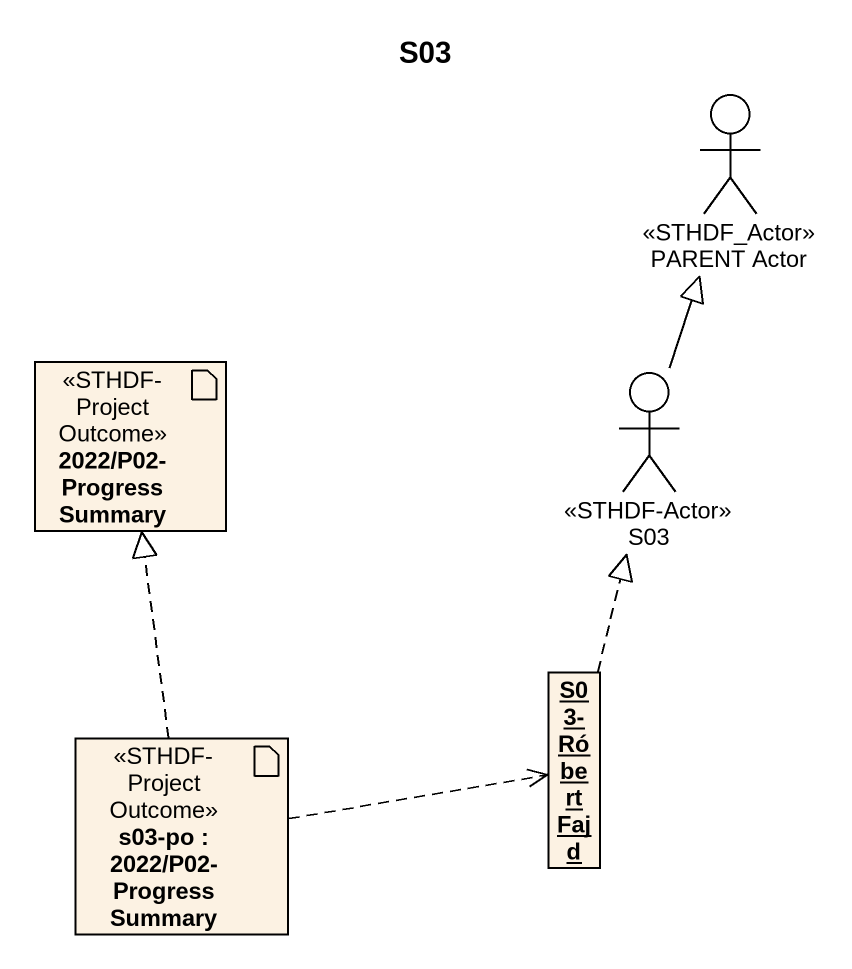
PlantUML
@startuml
title S03
allowmixing
hide circle
hide empty members
actor "PARENT Actor" as PARENT_Actor <<STHDF_Actor>>
artifact "2022/P02-Progress Summary" as a2022_P02_Progress_Summary <<STHDF-ProjectOutcome>>
actor S03 <<STHDF-Actor>>
object "S03-Róbert Fajd" as S03_Róbert_Fajd
artifact "s03-po : 2022/P02-Progress Summary" as s03_po <<STHDF-ProjectOutcome>>
S03 -up-|> PARENT_Actor
S03_Róbert_Fajd .up.|> S03
s03_po .up.|> a2022_P02_Progress_Summary
s03_po .right.> S03_Róbert_Fajd
@enduml
